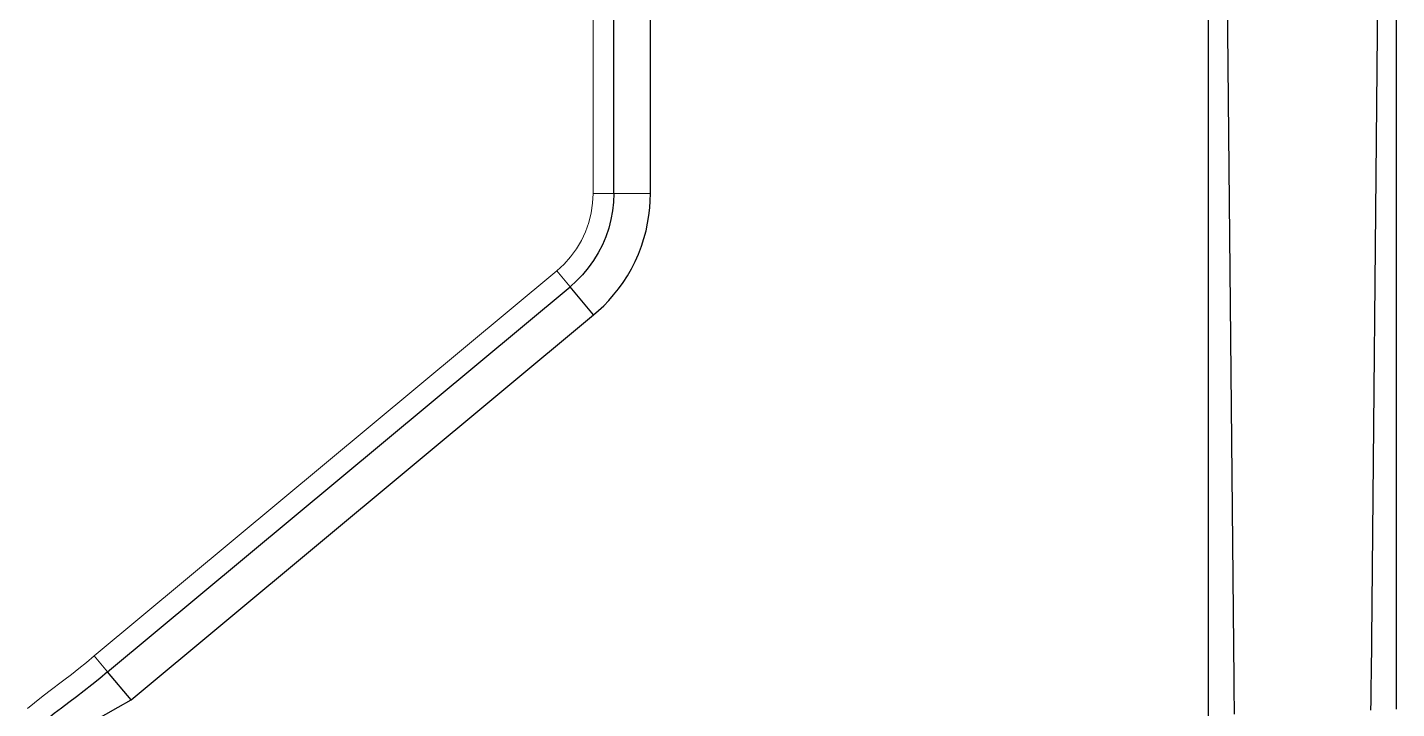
# Model space of a CAD drawing. Header units: millimetres. Extents: x 100 to 1590, y 100 to 694.
# Drawn here: x 1479.1 to 1480.399, y 501.113 to 501.759 of the extents above; entities that cross this region are included whole.
import ezdxf

# ---------------------------------------------------------------- set-up
doc = ezdxf.new("R2010")
doc.units = ezdxf.units.MM
doc.layers.add('OUTLINE', color=6, linetype='Continuous', lineweight=9)

msp = doc.modelspace()

# ---------------------------------------------------------------- linework, layer by layer
at = {"color": 9, "linetype": 'Continuous'}
for p, q in [((1480.2318, 502.388), (1480.2441, 501.1407)), ((1480.3746, 501.1445), (1480.3868, 502.388)), ((1479.6909, 501.6018), (1479.6909, 502.1401)), ((1480.2197, 502.0892), (1480.2197, 500.9378)), ((1480.3986, 501.1125), (1480.3986, 502.0916)), ((1479.637, 501.4866), (1479.6147, 501.5133)), ((1479.1984, 501.1212), (1479.637, 501.4866)), ((1479.1984, 501.1212), (1479.1761, 501.1479)), ((1480.2441, 501.1407), (1480.2441, 501.1328)), ((1480.3745, 501.1367), (1480.3746, 501.1445)), ((1480.2441, 501.1328), (1480.2443, 501.1246)), ((1480.3743, 501.1201), (1480.3744, 501.1285)), ((1480.3744, 501.1285), (1480.3745, 501.1367)), ((1480.2443, 501.1246), (1480.2444, 501.1162)), ((1480.2444, 501.1162), (1480.2446, 501.1077)), ((1480.3741, 501.1116), (1480.3743, 501.1201))]:
    msp.add_line(p, q, dxfattribs=at)
at = {"color": 7, "linetype": 'Continuous'}
for p, q in [((1479.6561, 501.6018), (1479.6561, 502.0763)), ((1479.1761, 501.1478), (1479.6147, 501.5133))]:
    msp.add_line(p, q, dxfattribs=at)
for points in [[(1479.6561, 501.6018), (1479.6558, 501.5936), (1479.655, 501.5854), (1479.6535, 501.5771), (1479.6513, 501.5689), (1479.6486, 501.5608), (1479.6453, 501.553), (1479.6414, 501.5454), (1479.6369, 501.5381), (1479.6319, 501.5312), (1479.6266, 501.5248), (1479.6208, 501.5188), (1479.6147, 501.5133)], [(1479.1761, 501.1479), (1479.1686, 501.1417), (1479.1611, 501.1357), (1479.1538, 501.1299), (1479.1465, 501.1243), (1479.1393, 501.1188), (1479.1323, 501.1135), (1479.1255, 501.1083), (1479.119, 501.1031), (1479.1126, 501.0979)]]:
    msp.add_lwpolyline(points, dxfattribs=at)
at = {"color": 9, "linetype": 'Continuous'}
for points in [[(1479.637, 501.4866), (1479.6418, 501.4908), (1479.6466, 501.4953), (1479.6513, 501.5002), (1479.6559, 501.5056), (1479.6605, 501.5113), (1479.6649, 501.5173), (1479.669, 501.5237), (1479.6728, 501.5304), (1479.6763, 501.5373), (1479.6795, 501.5444), (1479.6823, 501.5517), (1479.6847, 501.559), (1479.6867, 501.5664), (1479.6882, 501.5738), (1479.6895, 501.581), (1479.6903, 501.5881), (1479.6908, 501.595), (1479.6909, 501.6018)], [(1479.1323, 501.084), (1479.1421, 501.0895), (1479.1524, 501.0953), (1479.1631, 501.1015), (1479.1744, 501.1078), (1479.1861, 501.1144), (1479.1984, 501.1212)]]:
    msp.add_lwpolyline(points, dxfattribs=at)
at = {"layer": 'OUTLINE'}
for p, q in [((1479.6365, 501.6018), (1479.6365, 502.0763)), ((1479.6909, 501.6018), (1479.6365, 501.6018)), ((1479.1635, 501.163), (1479.6021, 501.5285)), ((1479.6147, 501.5133), (1479.6021, 501.5285)), ((1479.1761, 501.1478), (1479.1635, 501.163)), ((1479.1, 501.113), (1479.1067, 501.1184))]:
    msp.add_line(p, q, dxfattribs=at)
for points in [[(1479.6021, 501.5285), (1479.609, 501.5347), (1479.6152, 501.5417), (1479.6207, 501.5492), (1479.6254, 501.5572), (1479.6293, 501.5656), (1479.6324, 501.5743), (1479.6347, 501.5834), (1479.636, 501.5925), (1479.6365, 501.6018)], [(1479.1345, 501.1399), (1479.1417, 501.1454), (1479.1489, 501.1511), (1479.1562, 501.1569), (1479.1635, 501.163)], [(1479.1067, 501.1184), (1479.1134, 501.1238), (1479.1204, 501.1291), (1479.1345, 501.1399)]]:
    msp.add_lwpolyline(points, dxfattribs=at)

doc.saveas('drawing.dxf')
